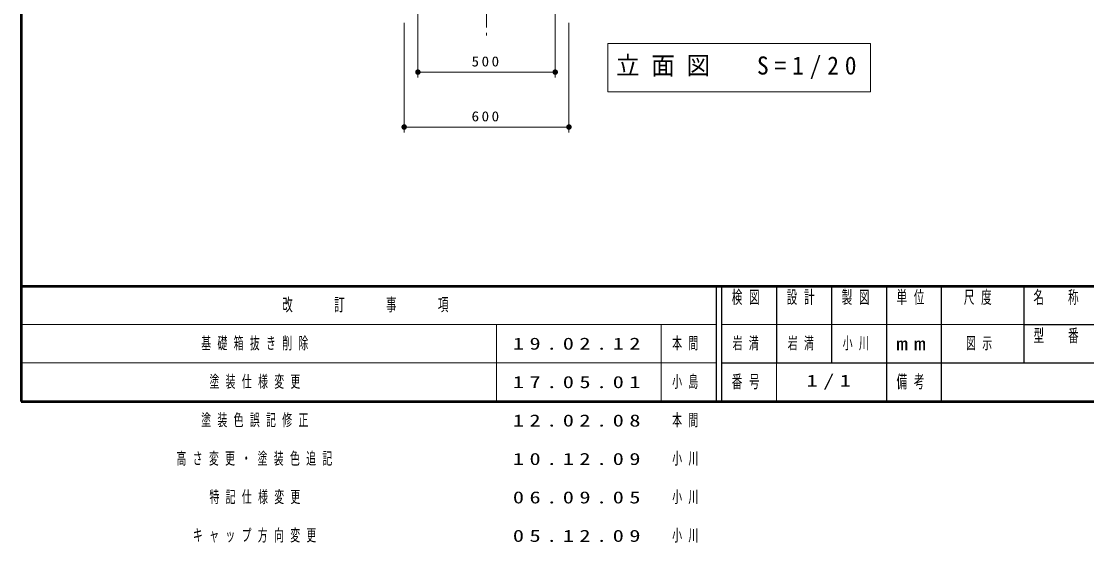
# Model space of a CAD drawing. Units: millimetres on the paper, scale 1:20. Extents: x -365 to 0, y -26 to 257.
# Drawn here: x -365 to -171, y -25.7 to 69.2 of the extents above; entities that cross this region are included whole.
import ezdxf

# ---------------------------------------------------------------- set-up
doc = ezdxf.new("R2010")
doc.units = ezdxf.units.MM
doc.linetypes.add('USER2', pattern=[6, 3, -1, 1, -1])
doc.layers.add('LY_1', color=7, linetype='Continuous', lineweight=13)
doc.layers.add('LY_2', color=7, linetype='Continuous', lineweight=13)
doc.styles.add('ＭＳ ゴシック', font='')
doc.styles.get('ＭＳ ゴシック').set_extended_font_data('MS Gothic')

# ---------------------------------------------------------------- blocks, each defined once
blk = doc.blocks.new('filled_dot')
at = {"color": 0, "linetype": 'Continuous', "lineweight": -2, "const_width": 1.25}
blk.add_lwpolyline([(-0.625, 0, 1), (0.625, 0, 1)], format="xyb", close=True, dxfattribs=at)

msp = doc.modelspace()

# ---------------------------------------------------------------- linework, layer by layer
at = {"layer": 'LY_1', "linetype": 'USER2'}
msp.add_line((-280.293, 197.115), (-280.293, 66.631), dxfattribs=at)
at = {"layer": 'LY_1'}
for p, q in [((-292.793, 73.971), (-292.793, 58.971)), ((-267.793, 73.971), (-267.793, 58.971)), ((-295.293, 68.971), (-295.293, 48.971)), ((-265.293, 68.971), (-265.293, 48.971)), ((-258.193, 65.172), (-258.193, 56.372)), ((-210.393, 65.172), (-258.193, 65.172)), ((-210.393, 56.372), (-210.393, 65.172)), ((-267.793, 59.971), (-292.793, 59.971)), ((-258.193, 56.372), (-210.393, 56.372)), ((-265.293, 49.971), (-295.293, 49.971))]:
    msp.add_line(p, q, dxfattribs=at)
at = {"layer": 'LY_2', "lineweight": 50}
for p, q in [((-365, 257), (-365, 0)), ((-365, 21), (0, 21)), ((-365, 0), (0, 0))]:
    msp.add_line(p, q, dxfattribs=at)
at = {"layer": 'LY_2', "color": 211, "lineweight": 25}
for p, q in [((-238.5, 21), (-238.5, 0)), ((-237.5, 21), (-237.5, 0)), ((-227.5, 21), (-227.5, 7)), ((-217.5, 21), (-217.5, 7)), ((-207.5, 21), (-207.5, 0)), ((-197.5, 21), (-197.5, 7)), ((-182.5, 21), (-182.5, 7)), ((-182.5, 14), (-70, 14)), ((-237.5, 7), (0, 7))]:
    msp.add_line(p, q, dxfattribs=at)
at = {"layer": 'LY_2'}
for p, q in [((-365, 14), (-238.5, 14)), ((-278.5, 14), (-278.5, 0)), ((-248.5, 14), (-248.5, 0)), ((-237.5, 14), (-182.5, 14)), ((-365, 7), (-238.5, 7)), ((-227.5, 7), (-227.5, 0))]:
    msp.add_line(p, q, dxfattribs=at)
at = {"layer": 'LY_2', "lineweight": 25}
msp.add_line((-197.5, 7), (-197.5, 0), dxfattribs=at)

# ---------------------------------------------------------------- block references
at = {"layer": 'LY_1', "xscale": 0.4, "yscale": 0.4}
for p in [(-292.793, 59.971), (-295.293, 49.971)]:
    msp.add_blockref('filled_dot', p, dxfattribs=at)
at = {"layer": 'LY_1', "xscale": 0.4, "yscale": 0.4, "rotation": 180}
for p in [(-267.793, 59.971), (-265.293, 49.971)]:
    msp.add_blockref('filled_dot', p, dxfattribs=at)

# ---------------------------------------------------------------- texts
at = {"layer": 'LY_1', "style": 'ＭＳ ゴシック'}
for s, insert, char_height, attachment_point in [('\\T1.33;\\W1.1;500', (-280.293, 60.971), 1.833, 8), ('\\T1.5;\\W0.95;立面図\u3000S=1/20', (-234.293, 60.772), 3.299, 5), ('\\T1.33;\\W1.1;600', (-280.293, 50.971), 1.833, 8), ('\\T1.64;\\W0.6;基礎箱抜き削除', (-332.25, 10.5), 2.199, 4), ('\\T1.64;\\W0.6;本間', (-246.5, 10.5), 2.199, 4), ('\\T1.64;\\W0.6;岩満', (-235.5, 10.5), 2.199, 4), ('\\T1.64;\\W0.6;岩満', (-222.5, 10.5), 2.199, 5), ('\\T1.64;\\W0.6;小川', (-212.5, 10.5), 2.199, 5), ('\\T1.64;\\W0.6;図示', (-193, 10.5), 2.199, 4), ('\\T1.5;\\W1.35;19.02.12', (-275.5, 10.5), 2.199, 4), ('\\T1.64;\\W0.6;塗装仕様変更', (-330.75, 3.5), 2.199, 4), ('\\T1.5;\\W1.35;17.05.01', (-275.5, 3.5), 2.199, 4), ('\\T1.64;\\W0.6;小島', (-246.5, 3.5), 2.199, 4), ('\\T1.5;\\W1.35;1/1', (-217.5, 3.5), 2.199, 5), ('\\T1.64;\\W0.6;塗装色誤記修正', (-332.25, -3.5), 2.199, 4), ('\\T1.5;\\W1.35;12.02.08', (-275.5, -3.5), 2.199, 4), ('\\T1.64;\\W0.6;本間', (-246.5, -3.5), 2.199, 4), ('\\T1.64;\\W0.6;高さ変更・塗装色追記', (-336.75, -10.5), 2.199, 4), ('\\T1.5;\\W1.35;10.12.09', (-275.5, -10.5), 2.199, 4), ('\\T1.64;\\W0.6;小川', (-246.5, -10.5), 2.199, 4), ('\\T1.64;\\W0.6;特記仕様変更', (-330.75, -17.5), 2.199, 4), ('\\T1.5;\\W1.35;06.09.05', (-275.5, -17.5), 2.199, 4), ('\\T1.64;\\W0.6;小川', (-246.5, -17.5), 2.199, 4), ('\\T1.64;\\W0.6;キャップ方向変更', (-333.75, -24.5), 2.199, 4), ('\\T1.64;\\W0.6;小川', (-246.5, -24.5), 2.199, 4), ('\\T1.5;\\W1.35;05.12.09', (-275.5, -24.5), 2.199, 4)]:
    msp.add_mtext(s, dxfattribs=dict(at, insert=insert, char_height=char_height, attachment_point=attachment_point))
at = {"layer": 'LY_2', "color": 4, "char_height": 2.346, "style": 'ＭＳ ゴシック'}
for s, insert, attachment_point in [('\\T1.64;\\W0.6;検図', (-232.5, 20.167), 2), ('\\T1.64;\\W0.6;設計', (-222.5, 20.167), 2), ('\\T1.64;\\W0.6;製図', (-212.5, 20.167), 2), ('\\T1.64;\\W0.6;単位', (-202.5, 20.167), 2), ('\\T1.64;\\W0.6;尺度', (-190.25, 20.167), 2), ('\\T1.64;\\W0.6;名\u3000称', (-176, 20.167), 2), ('\\T1.64;\\W0.6;改\u3000\u3000訂\u3000\u3000事\u3000\u3000項', (-301.75, 17.5), 5), ('\\T1.64;\\W0.6;型\u3000番', (-176, 13.167), 2), ('\\T1.5;\\W1.35;mm', (-202.5, 10.5), 5), ('\\T1.64;\\W0.6;番号', (-232.5, 3.5), 5), ('\\T1.64;\\W0.6;備考', (-202.5, 3.5), 5)]:
    msp.add_mtext(s, dxfattribs=dict(at, insert=insert, attachment_point=attachment_point))

doc.saveas('drawing.dxf')
